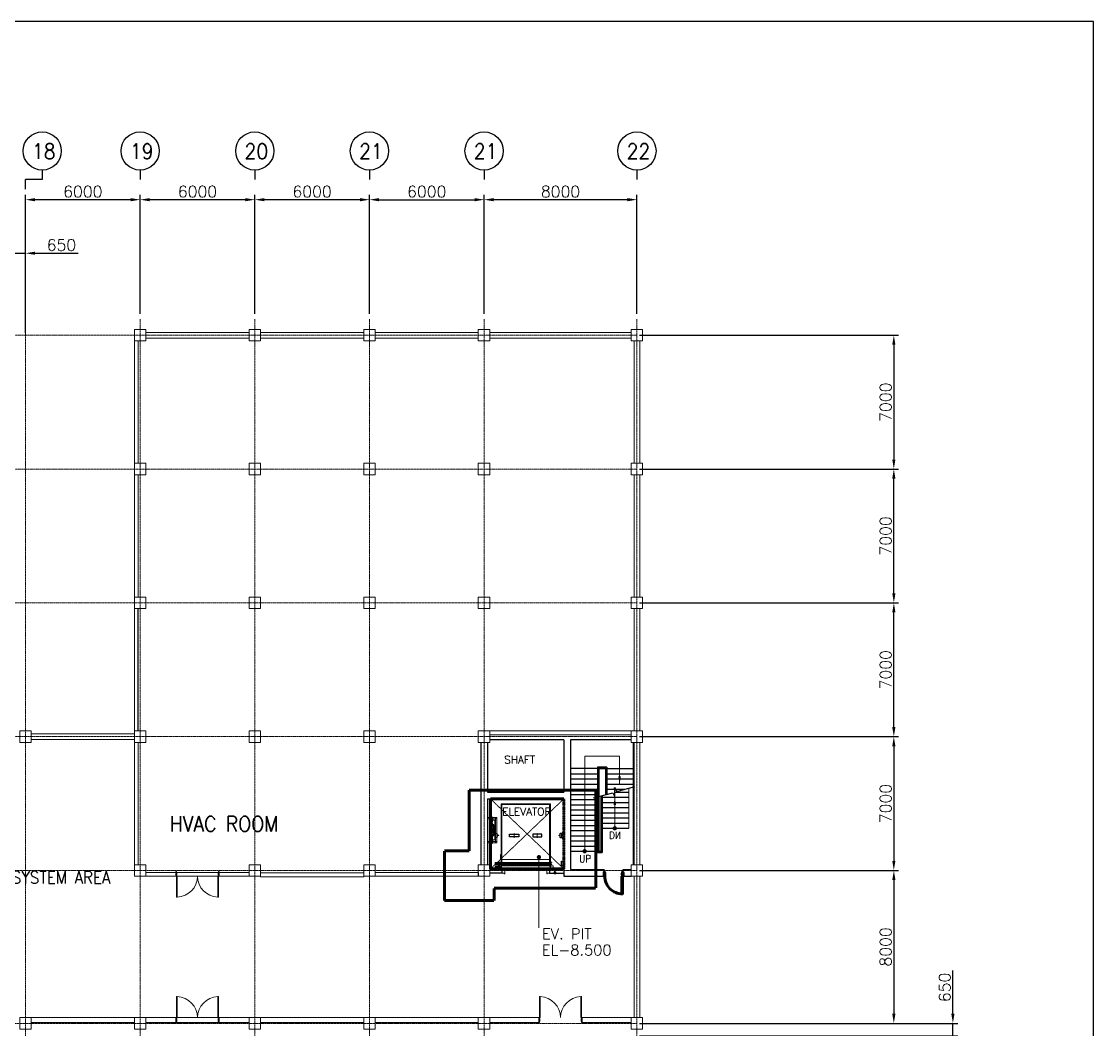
# Model space of a CAD drawing. Extents: x -59767 to 1106559, y -1290 to 1129522.
# Drawn here: x 662476 to 718585, y 72322 to 125065 of the extents above; entities that cross this region are included whole.
import ezdxf
from ezdxf.enums import TextEntityAlignment as Align

# ---------------------------------------------------------------- set-up
doc = ezdxf.new("R2010")
doc.units = 0
for name, pattern in [('CENTER', [2, 1.25, -0.25, 0.25, -0.25]), ('HID', [3, 2, -1]), ('HIDDEN', [0.375, 0.25, -0.125]), ('PHANTOM', [2.5, 1.25, -0.25, 0.25, -0.25, 0.25, -0.25])]:
    doc.linetypes.add(name, pattern=pattern)
doc.layers.get('0').update_dxf_attribs({"linetype": 'CONTINUOUS', "lineweight": 9})
doc.layers.get('Defpoints').update_dxf_attribs({"linetype": 'CONTINUOUS', "lineweight": 9})
for name, color, linetype in [('1', 2, 'CONTINUOUS'), ('15', 1, 'CONTINUOUS'), ('7', 7, 'CONTINUOUS'), ('DIM', 7, 'CONTINUOUS'), ('Y', 2, 'CONTINUOUS')]:
    doc.layers.add(name, color=color, linetype=linetype)
for name, color, linetype, lineweight in [('CENTER', 1, 'CENTER', 9), ('COLUMN', 2, 'CONTINUOUS', 9), ('HIDDEN', 251, 'HIDDEN', 5), ('TEXT', 3, 'CONTINUOUS', 9), ('WALL', 7, 'CONTINUOUS', 9), ('WALL_200', 3, 'CONTINUOUS', 9), ('WALL_300', 7, 'CONTINUOUS', 9), ('중간선', 5, 'CONTINUOUS', 9), ('중심선', 1, 'CENTER', 9), ('치수선', 6, 'CONTINUOUS', 9)]:
    doc.layers.add(name, color=color, linetype=linetype, lineweight=lineweight)
doc.styles.add('ROMANS', font='romans.shx', dxfattribs={"bigfont": 'whgtxt.shx'})
doc.styles.get("Standard").update_dxf_attribs({"font": 'romans.shx', "bigfont": 'whtgtxt.shx'})
doc.dimstyles.new('ISO-25', dxfattribs={"dimscale": 200, "dimtxt": 3, "dimasz": 2.5, "dimexe": 1.25, "dimexo": 0.625, "dimtad": 1, "dimdec": 0, "dimdsep": 46, "dimtxsty": 'Standard', "dimcen": 2.5, "dimadec": 0, "dimazin": 0, "dimtp": 0.1, "dimtm": 0.1, "dimtfac": 0.6, "dimtdec": 0, "dimtmove": 0, "dimatfit": 3, "dimfxl": 1, "dimtvp": 1, "dimtolj": 1, "dimarcsym": 0})

# ---------------------------------------------------------------- blocks, each defined once
blk = doc.blocks.new('*D546')
at = {"layer": 'Defpoints', "color": 0}
for p in [(694689, 94647), (708133, 94647), (694689, 87647)]:
    blk.add_point(p, dxfattribs=at)
at = {"layer": '치수선', "color": 0, "lineweight": -2}
for p, q in [((694814, 94647), (708383, 94647)), ((708133, 88147), (708133, 94147)), ((694814, 87647), (708383, 87647))]:
    blk.add_line(p, q, dxfattribs=at)
at = {"layer": '치수선', "color": 0}
for points in [[(708216, 94147), (708050, 94147), (708133, 94647)], [(708050, 88147), (708216, 88147), (708133, 87647)]]:
    blk.add_solid(points, dxfattribs=at)
at = {"layer": '치수선', "color": 0, "insert": (707708, 91147), "char_height": 600, "attachment_point": 5, "rotation": 90}
blk.add_mtext('\\A1;7000', dxfattribs=at)
blk = doc.blocks.new('*D547')
at = {"layer": 'Defpoints', "color": 0}
for p in [(694689, 108647), (694689, 101647), (708133, 101647)]:
    blk.add_point(p, dxfattribs=at)
at = {"layer": '치수선', "color": 0, "lineweight": -2}
for p, q in [((694814, 108647), (708383, 108647)), ((708133, 108147), (708133, 102147)), ((694814, 101647), (708383, 101647))]:
    blk.add_line(p, q, dxfattribs=at)
at = {"layer": '치수선', "color": 0}
for points in [[(708216, 108147), (708049, 108147), (708133, 108647)], [(708049, 102147), (708216, 102147), (708133, 101647)]]:
    blk.add_solid(points, dxfattribs=at)
at = {"layer": '치수선', "color": 0, "insert": (707708, 105147), "char_height": 600, "attachment_point": 5, "rotation": 90}
blk.add_mtext('\\A1;7000', dxfattribs=at)
blk = doc.blocks.new('*D549')
at = {"layer": 'Defpoints', "color": 0}
for p in [(694689, 80647), (694689, 72647), (708133, 72647)]:
    blk.add_point(p, dxfattribs=at)
at = {"layer": '치수선', "color": 0, "lineweight": -2}
for p, q in [((694814, 80647), (708383, 80647)), ((708133, 80147), (708133, 73147)), ((694814, 72647), (708383, 72647))]:
    blk.add_line(p, q, dxfattribs=at)
at = {"layer": '치수선', "color": 0}
for points in [[(708216, 80147), (708050, 80147), (708133, 80647)], [(708050, 73147), (708216, 73147), (708133, 72647)]]:
    blk.add_solid(points, dxfattribs=at)
at = {"layer": '치수선', "color": 0, "insert": (707708, 76647), "char_height": 600, "attachment_point": 5, "rotation": 90}
blk.add_mtext('\\A1;8000', dxfattribs=at)
blk = doc.blocks.new('*D550')
at = {"layer": 'Defpoints', "color": 0}
for p in [(694689, 87647), (694689, 80647), (708133, 80647)]:
    blk.add_point(p, dxfattribs=at)
at = {"layer": '치수선', "color": 0, "lineweight": -2}
for p, q in [((694814, 87647), (708383, 87647)), ((708133, 87147), (708133, 81147)), ((694814, 80647), (708383, 80647))]:
    blk.add_line(p, q, dxfattribs=at)
at = {"layer": '치수선', "color": 0}
for points in [[(708216, 87147), (708050, 87147), (708133, 87647)], [(708050, 81147), (708216, 81147), (708133, 80647)]]:
    blk.add_solid(points, dxfattribs=at)
at = {"layer": '치수선', "color": 0, "insert": (707708, 84147), "char_height": 600, "attachment_point": 5, "rotation": 90}
blk.add_mtext('\\A1;7000', dxfattribs=at)
blk = doc.blocks.new('*D551')
at = {"layer": 'Defpoints', "color": 0}
for p in [(694689, 101647), (708133, 101647), (694689, 94647)]:
    blk.add_point(p, dxfattribs=at)
at = {"layer": '치수선', "color": 0, "lineweight": -2}
for p, q in [((694814, 101647), (708383, 101647)), ((708133, 95147), (708133, 101147)), ((694814, 94647), (708383, 94647))]:
    blk.add_line(p, q, dxfattribs=at)
at = {"layer": '치수선', "color": 0}
for points in [[(708216, 101147), (708050, 101147), (708133, 101647)], [(708050, 95147), (708216, 95147), (708133, 94647)]]:
    blk.add_solid(points, dxfattribs=at)
at = {"layer": '치수선', "color": 0, "insert": (707708, 98147), "char_height": 600, "attachment_point": 5, "rotation": 90}
blk.add_mtext('\\A1;7000', dxfattribs=at)
blk = doc.blocks.new('*D552')
at = {"layer": 'Defpoints', "color": 0}
for p in [(694689, 72647), (711224, 72647), (694689, 71997)]:
    blk.add_point(p, dxfattribs=at)
at = {"layer": '치수선', "color": 0, "lineweight": -2}
for p, q in [((711224, 73147), (711224, 75409)), ((694814, 72647), (711474, 72647)), ((711224, 71997), (711224, 72647)), ((694814, 71997), (711474, 71997)), ((711224, 71497), (711224, 70997))]:
    blk.add_line(p, q, dxfattribs=at)
at = {"layer": '치수선', "color": 0}
for points in [[(711140, 73147), (711307, 73147), (711224, 72647)], [(711307, 71497), (711140, 71497), (711224, 71997)]]:
    blk.add_solid(points, dxfattribs=at)
at = {"layer": '치수선', "color": 0, "insert": (710799, 74528), "char_height": 600, "attachment_point": 5, "rotation": 90}
blk.add_mtext('\\A1;650', dxfattribs=at)
blk = doc.blocks.new('*D554')
at = {"layer": 'Defpoints', "color": 0}
for p in [(686689, 115740), (686689, 109647), (694689, 109647)]:
    blk.add_point(p, dxfattribs=at)
at = {"layer": '치수선', "color": 0, "lineweight": -2}
for p, q in [((686689, 109772), (686689, 115990)), ((694189, 115740), (687189, 115740)), ((694689, 109772), (694689, 115990))]:
    blk.add_line(p, q, dxfattribs=at)
at = {"layer": '치수선', "color": 0}
for points in [[(687189, 115824), (687189, 115657), (686689, 115740)], [(694189, 115657), (694189, 115824), (694689, 115740)]]:
    blk.add_solid(points, dxfattribs=at)
at = {"layer": '치수선', "color": 0, "insert": (690689, 116165), "char_height": 600, "attachment_point": 5}
blk.add_mtext('\\A1;8000', dxfattribs=at)
blk = doc.blocks.new('*D555')
at = {"layer": 'Defpoints', "color": 0}
for p in [(686689, 115740), (680689, 109647), (686689, 109647)]:
    blk.add_point(p, dxfattribs=at)
at = {"layer": '치수선', "color": 0, "lineweight": -2}
for p, q in [((680689, 109772), (680689, 115990)), ((681189, 115740), (686189, 115740)), ((686689, 109772), (686689, 115990))]:
    blk.add_line(p, q, dxfattribs=at)
at = {"layer": '치수선', "color": 0}
for points in [[(681189, 115824), (681189, 115657), (680689, 115740)], [(686189, 115657), (686189, 115824), (686689, 115740)]]:
    blk.add_solid(points, dxfattribs=at)
at = {"layer": '치수선', "color": 0, "insert": (683689, 116165), "char_height": 600, "attachment_point": 5}
blk.add_mtext('\\A1;6000', dxfattribs=at)
blk = doc.blocks.new('*D556')
at = {"layer": 'Defpoints', "color": 0}
for p in [(674689, 115740), (674689, 109647), (680689, 109647)]:
    blk.add_point(p, dxfattribs=at)
at = {"layer": '치수선', "color": 0, "lineweight": -2}
for p, q in [((674689, 109772), (674689, 115990)), ((680189, 115740), (675189, 115740)), ((680689, 109772), (680689, 115990))]:
    blk.add_line(p, q, dxfattribs=at)
at = {"layer": '치수선', "color": 0}
for points in [[(675189, 115824), (675189, 115657), (674689, 115740)], [(680189, 115657), (680189, 115824), (680689, 115740)]]:
    blk.add_solid(points, dxfattribs=at)
at = {"layer": '치수선', "color": 0, "insert": (677689, 116165), "char_height": 600, "attachment_point": 5}
blk.add_mtext('\\A1;6000', dxfattribs=at)
blk = doc.blocks.new('*D557')
at = {"layer": 'Defpoints', "color": 0}
for p in [(668689, 115740), (668689, 109647), (674689, 109647)]:
    blk.add_point(p, dxfattribs=at)
at = {"layer": '치수선', "color": 0, "lineweight": -2}
for p, q in [((668689, 109772), (668689, 115990)), ((674189, 115740), (669189, 115740)), ((674689, 109772), (674689, 115990))]:
    blk.add_line(p, q, dxfattribs=at)
at = {"layer": '치수선', "color": 0}
for points in [[(669189, 115824), (669189, 115657), (668689, 115740)], [(674189, 115657), (674189, 115824), (674689, 115740)]]:
    blk.add_solid(points, dxfattribs=at)
at = {"layer": '치수선', "color": 0, "insert": (671689, 116165), "char_height": 600, "attachment_point": 5}
blk.add_mtext('\\A1;6000', dxfattribs=at)
blk = doc.blocks.new('*D558')
at = {"layer": 'Defpoints', "color": 0}
for p in [(662689, 115740), (662689, 109647), (668689, 109647)]:
    blk.add_point(p, dxfattribs=at)
at = {"layer": '치수선', "color": 0, "lineweight": -2}
for p, q in [((662689, 109772), (662689, 115990)), ((668189, 115740), (663189, 115740)), ((668689, 109772), (668689, 115990))]:
    blk.add_line(p, q, dxfattribs=at)
at = {"layer": '치수선', "color": 0}
for points in [[(663189, 115824), (663189, 115657), (662689, 115740)], [(668189, 115657), (668189, 115824), (668689, 115740)]]:
    blk.add_solid(points, dxfattribs=at)
at = {"layer": '치수선', "color": 0, "insert": (665689, 116165), "char_height": 600, "attachment_point": 5}
blk.add_mtext('\\A1;6000', dxfattribs=at)
blk = doc.blocks.new('column600')
at = {"layer": 'COLUMN', "linetype": 'Continuous'}
blk.add_lwpolyline([(-300, -300), (300, -300), (300, 300), (-300, 300)], close=True, dxfattribs=at)
blk = doc.blocks.new('BUBBLE')
blk.add_line((0, -600), (0, -900))
blk.add_circle((0, 0), 600)
blk = doc.blocks.new('ARR')
blk.add_solid([(3, -0.5), (3, 0.5), (0, 0)])
blk = doc.blocks.new('D.Door')
at = {"layer": 'WALL', "color": 0}
for p, q in [((229986, 49332), (228886, 49332)), ((228886, 49332), (228886, 49292)), ((229986, 49292), (228886, 49292)), ((229986, 49292), (229986, 49332)), ((230011, 49367), (230211, 49367)), ((229986, 47172), (228886, 47172)), ((228886, 47132), (228886, 47172)), ((229986, 47132), (228886, 47132)), ((229986, 47132), (229986, 47172)), ((230011, 47097), (230211, 47097))]:
    blk.add_line(p, q, dxfattribs=at)
for points in [[(229986, 49367), (230236, 49367), (230236, 49332), (230186, 49332), (230186, 49317), (230036, 49317), (230036, 49332), (229986, 49332)], [(229986, 47097), (230236, 47097), (230236, 47132), (230186, 47132), (230186, 47147), (230036, 47147), (230036, 47132), (229986, 47132)]]:
    blk.add_lwpolyline(points, close=True, dxfattribs=at)
for centre, start, end in [((229986, 49332), 182.0839, 270), ((229986, 47132), 90, 177.9161)]:
    blk.add_arc(centre, 1100, start, end, dxfattribs=at)
blk = doc.blocks.new('*D569')
at = {"layer": 'Defpoints', "color": 0}
for p in [(662689, 112939), (662039, 108647), (662689, 108647)]:
    blk.add_point(p, dxfattribs=at)
at = {"layer": '치수선', "color": 0, "lineweight": -2}
for p, q in [((661539, 112939), (661039, 112939)), ((662039, 108772), (662039, 113189)), ((662039, 112939), (662689, 112939)), ((662689, 108772), (662689, 113189)), ((663189, 112939), (665451, 112939))]:
    blk.add_line(p, q, dxfattribs=at)
at = {"layer": '치수선', "color": 0}
for points in [[(661539, 112856), (661539, 113022), (662039, 112939)], [(663189, 113022), (663189, 112856), (662689, 112939)]]:
    blk.add_solid(points, dxfattribs=at)
at = {"layer": '치수선', "color": 0, "insert": (664570, 113364), "char_height": 600, "attachment_point": 5}
blk.add_mtext('\\A1;650', dxfattribs=at)

msp = doc.modelspace()

# ---------------------------------------------------------------- linework, layer by layer
at = {"color": 0, "lineweight": 60}
for p, q in [((687016.3, 84397.5), (687016.3, 80722.5)), ((687016.3, 84397.5), (690866.3, 84397.5)), ((690866.3, 80722.5), (687016.3, 80722.5))]:
    msp.add_line(p, q, dxfattribs=at)
at = {"color": 0, "linetype": 'HID', "lineweight": 60}
msp.add_line((690866.3, 84397.5), (690866.3, 80722.5), dxfattribs=at)
at = {"color": 6}
for p, q in [((690156.3, 84132.5), (687576.3, 84132.5)), ((687576.3, 80922.5), (687576.3, 84132.5)), ((690156.3, 84092.5), (687576.3, 84092.5)), ((687616.3, 81097.5), (687616.3, 84092.5)), ((690116.3, 81097.5), (690116.3, 84092.5)), ((690156.3, 80922.5), (690156.3, 84132.5)), ((687299.3, 82587.5), (687374.3, 82587.5)), ((687377.3, 82534.5), (687377.3, 82420.5)), ((687377.3, 82534.5), (687380.6, 82534.5)), ((687388.1, 82487), (687385.6, 82529.8)), ((687425.8, 82482.2), (687393.1, 82482.2)), ((687465.3, 82485.5), (687428.3, 82485.5)), ((687428.3, 82485.5), (687428.3, 82484.7)), ((687466.3, 82484.5), (687465.3, 82485.5)), ((687466.3, 82484.5), (687466.3, 82470.5)), ((690604.3, 82485.5), (690604.3, 82484.7)), ((690606.8, 82482.2), (690639.6, 82482.2)), ((690616.3, 82484.5), (690617.3, 82485.5)), ((690616.3, 82484.5), (690616.3, 82470.5)), ((690617.3, 82485.5), (690654.3, 82485.5)), ((690644.6, 82487), (690647.1, 82529.8)), ((690655.3, 82534.5), (690652.1, 82534.5)), ((690655.3, 82534.5), (690655.3, 82420.5)), ((690658.3, 82577.5), (690658.3, 82377.5)), ((690658.3, 82577.5), (690733.3, 82577.5)), ((690664.3, 82577.5), (690664.3, 82377.5)), ((690668.3, 82577.5), (690668.3, 82597.5)), ((690668.3, 82597.5), (690848.9, 82597.5)), ((690668.3, 82591.5), (690848.9, 82591.5)), ((690733.3, 82577.5), (690733.3, 82377.5)), ((690733.3, 82522.5), (690848.9, 82522.5)), ((690791.3, 82647.5), (690866.3, 82647.5)), ((690791.3, 82647.5), (690791.3, 82597.5)), ((690791.3, 82522.5), (690791.3, 82432.5)), ((690840.6, 82619.7), (690889.5, 82619.7)), ((690848.9, 82597.5), (690848.9, 82522.5)), ((687299.3, 82367.5), (687374.3, 82367.5)), ((687377.3, 82420.5), (687380.6, 82420.5)), ((687388.1, 82468), (687385.6, 82425.2)), ((687425.8, 82472.7), (687393.1, 82472.7)), ((687428.3, 82470.2), (687428.3, 82469.5)), ((687465.3, 82469.5), (687428.3, 82469.5)), ((687466.3, 82470.5), (687465.3, 82469.5)), ((690604.3, 82470.2), (690604.3, 82469.5)), ((690606.8, 82472.7), (690639.6, 82472.7)), ((690616.3, 82470.5), (690617.3, 82469.5)), ((690617.3, 82469.5), (690654.3, 82469.5)), ((690644.6, 82468), (690647.1, 82425.2)), ((690655.3, 82420.5), (690652.1, 82420.5)), ((690658.3, 82377.5), (690733.3, 82377.5)), ((690668.3, 82357.5), (690668.3, 82377.5)), ((690668.3, 82363.5), (690848.9, 82363.5)), ((690668.3, 82357.5), (690848.9, 82357.5)), ((690733.3, 82432.5), (690848.9, 82432.5)), ((690791.3, 82357.5), (690791.3, 82307.5)), ((690791.3, 82307.5), (690866.3, 82307.5)), ((690840.6, 82335.3), (690889.5, 82335.3)), ((690848.9, 82432.5), (690848.9, 82357.5)), ((687551.8, 81241.7), (687551.8, 81476.3)), ((687616.3, 81476.3), (687551.8, 81241.7)), ((687616.3, 81241.7), (687551.8, 81476.3)), ((687616.3, 81476.3), (687551.8, 81476.3)), ((687622.3, 81488.3), (687616.3, 81488.3)), ((687616.3, 81229.7), (687616.3, 81488.3)), ((687622.3, 81229.7), (687622.3, 81488.3)), ((687270.2, 81055.4), (687270.2, 80925.4)), ((687270.2, 81055.4), (687490.2, 80925.4)), ((687490.2, 81055.4), (687270.2, 80925.4)), ((687490.2, 81055.4), (687270.2, 81055.4)), ((687490.2, 80925.4), (687270.2, 80925.4)), ((687490.2, 80854.4), (687270.2, 80854.4)), ((687270.2, 80854.4), (687490.2, 80724.4)), ((687490.2, 80854.4), (687270.2, 80724.4)), ((687270.2, 80854.4), (687270.2, 80724.4)), ((687436, 80892.5), (690296.6, 80892.5)), ((687436, 80892.5), (687436, 80697.5)), ((687542.8, 81016.4), (687447.6, 81016.4)), ((687542.8, 80815.4), (687447.6, 80815.4)), ((687466.3, 81071.9), (687493.3, 81071.9)), ((687466.3, 81071.9), (687466.3, 80960.9)), ((687466.3, 80960.9), (687493.3, 80960.9)), ((687466.3, 80870.9), (687466.3, 80759.9)), ((687466.3, 80870.9), (687493.3, 80870.9)), ((687490.2, 81055.4), (687490.2, 80952.4)), ((687490.2, 80925.4), (687490.2, 80952.4)), ((687490.2, 80854.4), (687490.2, 80751.4)), ((687493.3, 81071.9), (687493.3, 81053.9)), ((687500.3, 81053.9), (687493.3, 81053.9)), ((687493.3, 80960.9), (687493.3, 80978.9)), ((687500.3, 80978.9), (687493.3, 80978.9)), ((687493.3, 80870.9), (687493.3, 80852.9)), ((687500.3, 80852.9), (687493.3, 80852.9)), ((687495.2, 81072.7), (687495.2, 81058.9)), ((687498.4, 81058.9), (687495.2, 81058.9)), ((687498.4, 80973.9), (687495.2, 80973.9)), ((687495.2, 80960.1), (687495.2, 80973.9)), ((687495.2, 80871.7), (687495.2, 80857.9)), ((687498.4, 80857.9), (687495.2, 80857.9)), ((687496.8, 81067.9), (687496.8, 80966.3)), ((687496.8, 80866.9), (687496.8, 80765.3)), ((687498.4, 81072.7), (687498.4, 81058.9)), ((687498.4, 80960.1), (687498.4, 80973.9)), ((687498.4, 80871.7), (687498.4, 80857.9)), ((687500.3, 81071.9), (687520.3, 81071.9)), ((687500.3, 81071.9), (687500.3, 81053.9)), ((687500.3, 80960.9), (687500.3, 80978.9)), ((687500.3, 80960.9), (687520.3, 80960.9)), ((687500.3, 80870.9), (687500.3, 80852.9)), ((687500.3, 80870.9), (687520.3, 80870.9)), ((687501.4, 81078.9), (687539, 81078.9)), ((687539, 81075.7), (687501.4, 81075.7)), ((687539, 80957.1), (687501.4, 80957.1)), ((687539, 80953.9), (687501.4, 80953.9)), ((687501.4, 80877.9), (687539, 80877.9)), ((687539, 80874.7), (687501.4, 80874.7)), ((687520.3, 81071.9), (687520.3, 80960.9)), ((687520.3, 80870.9), (687520.3, 80759.9)), ((687542, 81070.4), (687537, 81075.4)), ((687537, 80957.4), (687542, 80962.4)), ((687542, 80869.4), (687537, 80874.4)), ((687583.6, 81041.4), (687538.2, 81041.4)), ((687583.6, 80991.4), (687538.2, 80991.4)), ((687583.6, 80840.4), (687538.2, 80840.4)), ((687542, 80960.1), (687542, 81072.7)), ((687542, 80759.1), (687542, 80871.7)), ((687545.2, 80960.1), (687545.2, 81072.7)), ((687545.2, 81069.9), (687545.2, 81039.9)), ((687545.2, 81069.9), (687546.2, 81069.9)), ((687545.2, 81039.9), (687575.2, 81039.9)), ((687545.2, 80992.9), (687575.2, 80992.9)), ((687545.2, 80962.9), (687545.2, 80992.9)), ((687545.2, 80962.9), (687546.2, 80962.9)), ((687545.2, 80759.1), (687545.2, 80871.7)), ((687545.2, 80868.9), (687546.2, 80868.9)), ((687545.2, 80868.9), (687545.2, 80838.9)), ((687545.2, 80838.9), (687575.2, 80838.9)), ((687548.2, 81067.9), (687548.2, 81046.9)), ((687548.2, 80964.9), (687548.2, 80985.9)), ((687548.2, 80866.9), (687548.2, 80845.9)), ((687552.2, 81042.9), (687573.2, 81042.9)), ((687552.2, 80989.9), (687573.2, 80989.9)), ((687552.2, 80841.9), (687573.2, 80841.9)), ((687593, 81051.4), (687559.2, 81051.4)), ((687559.2, 81051.4), (687559.2, 81048.2)), ((687593, 81048.2), (687559.2, 81048.2)), ((687593, 81034.6), (687559.2, 81034.6)), ((687559.2, 81031.4), (687559.2, 81034.6)), ((687593, 81031.4), (687559.2, 81031.4)), ((687593, 81001.4), (687559.2, 81001.4)), ((687559.2, 81001.4), (687559.2, 80998.2)), ((687593, 80998.2), (687559.2, 80998.2)), ((687593, 80984.6), (687559.2, 80984.6)), ((687559.2, 80981.4), (687559.2, 80984.6)), ((687593, 80981.4), (687559.2, 80981.4)), ((687593, 80850.4), (687559.2, 80850.4)), ((687559.2, 80850.4), (687559.2, 80847.2)), ((687593, 80847.2), (687559.2, 80847.2)), ((687593, 80833.6), (687559.2, 80833.6)), ((687559.2, 80830.4), (687559.2, 80833.6)), ((687593, 80830.4), (687559.2, 80830.4)), ((687593, 80800.4), (687559.2, 80800.4)), ((687559.2, 80800.4), (687559.2, 80797.2)), ((687593, 80797.2), (687559.2, 80797.2)), ((687561.2, 81048.2), (687561.2, 81043.1)), ((687577.2, 81043.1), (687561.2, 81043.1)), ((687577.2, 81039.6), (687561.2, 81039.6)), ((687561.2, 81034.6), (687561.2, 81039.6)), ((687561.2, 80998.2), (687561.2, 80993.1)), ((687577.2, 80993.1), (687561.2, 80993.1)), ((687577.2, 80989.6), (687561.2, 80989.6)), ((687561.2, 80984.6), (687561.2, 80989.6)), ((687561.2, 80847.2), (687561.2, 80842.1)), ((687577.2, 80842.1), (687561.2, 80842.1)), ((687577.2, 80838.6), (687561.2, 80838.6)), ((687561.2, 80833.6), (687561.2, 80838.6)), ((687561.2, 80797.2), (687561.2, 80792.1)), ((687575.2, 81040.9), (687575.2, 81039.9)), ((687575.2, 80991.9), (687575.2, 80992.9)), ((687575.2, 80839.9), (687575.2, 80838.9)), ((687576.3, 81009.2), (687576.3, 81349.2)), ((687616.3, 81097.5), (687576.3, 81097.5)), ((687576.3, 80922.5), (690156.3, 80922.5)), ((687577.2, 81043.1), (687577.2, 81039.6)), ((687577.2, 80993.1), (687577.2, 80989.6)), ((687577.2, 80842.1), (687577.2, 80838.6)), ((687593, 81027.4), (687593, 81055.4)), ((687593, 81055.4), (687596.2, 81055.4)), ((687596.2, 81027.4), (687593, 81027.4)), ((687593, 80977.4), (687593, 81005.4)), ((687593, 81005.4), (687596.2, 81005.4)), ((687596.2, 80977.4), (687593, 80977.4)), ((687593, 80854.4), (687596.2, 80854.4)), ((687593, 80826.4), (687593, 80854.4)), ((687596.2, 80826.4), (687593, 80826.4)), ((687593, 80804.4), (687596.2, 80804.4)), ((687593, 80776.4), (687593, 80804.4)), ((687596.2, 81062.4), (690136.5, 81062.4)), ((687596.2, 81055.4), (687596.2, 81027.4)), ((687596.2, 81020.4), (690136.5, 81020.4)), ((687596.2, 81012.4), (690136.5, 81012.4)), ((687596.2, 81005.4), (687596.2, 80977.4)), ((687596.2, 80970.4), (690136.5, 80970.4)), ((687596.2, 80854.4), (687596.2, 80826.4)), ((687596.2, 80804.4), (687596.2, 80776.4)), ((687596.5, 81020.4), (687596.5, 81062.4)), ((687596.5, 80970.4), (687596.5, 81012.4)), ((687596.5, 80819.4), (687596.5, 80861.4)), ((687596.5, 80769.4), (687596.5, 80811.4)), ((687616.3, 81213.3), (690116.3, 81213.3)), ((690156.3, 81097.5), (690116.3, 81097.5)), ((690124.6, 81041.4), (690176.5, 81041.4)), ((690124.6, 80991.4), (690176.5, 80991.4)), ((690124.6, 80840.4), (690176.5, 80840.4)), ((690136.5, 81020.4), (690136.5, 81062.4)), ((690139.7, 81055.4), (690136.5, 81055.4)), ((690136.5, 81055.4), (690136.5, 81027.4)), ((690136.5, 81027.4), (690139.7, 81027.4)), ((690136.5, 80970.4), (690136.5, 81012.4)), ((690139.7, 81005.4), (690136.5, 81005.4)), ((690136.5, 81005.4), (690136.5, 80977.4)), ((690136.5, 80977.4), (690139.7, 80977.4)), ((690136.5, 80854.4), (690136.5, 80826.4)), ((690139.7, 80854.4), (690136.5, 80854.4)), ((690136.5, 80826.4), (690139.7, 80826.4)), ((690136.5, 80769.4), (690136.5, 80811.4)), ((690136.5, 80804.4), (690136.5, 80776.4)), ((690139.7, 80804.4), (690136.5, 80804.4)), ((690139.7, 81027.4), (690139.7, 81055.4)), ((690139.7, 81051.4), (690173.5, 81051.4)), ((690139.7, 81048.2), (690173.5, 81048.2)), ((690139.7, 81034.6), (690173.5, 81034.6)), ((690139.7, 81031.4), (690173.5, 81031.4)), ((690139.7, 80977.4), (690139.7, 81005.4)), ((690139.7, 81001.4), (690173.5, 81001.4)), ((690139.7, 80998.2), (690173.5, 80998.2)), ((690139.7, 80984.6), (690173.5, 80984.6)), ((690139.7, 80981.4), (690173.5, 80981.4)), ((690139.7, 80826.4), (690139.7, 80854.4)), ((690139.7, 80850.4), (690173.5, 80850.4)), ((690139.7, 80847.2), (690173.5, 80847.2)), ((690139.7, 80833.6), (690173.5, 80833.6)), ((690139.7, 80830.4), (690173.5, 80830.4)), ((690139.7, 80776.4), (690139.7, 80804.4)), ((690139.7, 80800.4), (690173.5, 80800.4)), ((690139.7, 80797.2), (690173.5, 80797.2)), ((690155.5, 81043.1), (690171.5, 81043.1)), ((690155.5, 81043.1), (690155.5, 81039.6)), ((690155.5, 81039.6), (690171.5, 81039.6)), ((690155.5, 80993.1), (690171.5, 80993.1)), ((690155.5, 80993.1), (690155.5, 80989.6)), ((690155.5, 80989.6), (690171.5, 80989.6)), ((690155.5, 80842.1), (690155.5, 80838.6)), ((690155.5, 80842.1), (690171.5, 80842.1)), ((690155.5, 80838.6), (690171.5, 80838.6)), ((690159.5, 81040.9), (690159.5, 81039.9)), ((690189.5, 81039.9), (690159.5, 81039.9)), ((690189.5, 80992.9), (690159.5, 80992.9)), ((690159.5, 80991.9), (690159.5, 80992.9)), ((690159.5, 80839.9), (690159.5, 80838.9)), ((690189.5, 80838.9), (690159.5, 80838.9)), ((690182.5, 81042.9), (690161.5, 81042.9)), ((690182.5, 80989.9), (690161.5, 80989.9)), ((690182.5, 80841.9), (690161.5, 80841.9)), ((690171.5, 81048.2), (690171.5, 81043.1)), ((690171.5, 81034.6), (690171.5, 81039.6)), ((690171.5, 80998.2), (690171.5, 80993.1)), ((690171.5, 80984.6), (690171.5, 80989.6)), ((690171.5, 80847.2), (690171.5, 80842.1)), ((690171.5, 80833.6), (690171.5, 80838.6)), ((690171.5, 80797.2), (690171.5, 80792.1)), ((690173.5, 81051.4), (690173.5, 81048.2)), ((690173.5, 81031.4), (690173.5, 81034.6)), ((690173.5, 81001.4), (690173.5, 80998.2)), ((690173.5, 80981.4), (690173.5, 80984.6)), ((690173.5, 80850.4), (690173.5, 80847.2)), ((690173.5, 80830.4), (690173.5, 80833.6)), ((690173.5, 80800.4), (690173.5, 80797.2)), ((690186.5, 81067.9), (690186.5, 81046.9)), ((690186.5, 80964.9), (690186.5, 80985.9)), ((690189.5, 81069.9), (690188.5, 81069.9)), ((690189.5, 80962.9), (690188.5, 80962.9)), ((690189.5, 80960.1), (690189.5, 81072.7)), ((690189.5, 81069.9), (690189.5, 81039.9)), ((690189.5, 80962.9), (690189.5, 80992.9)), ((690192.7, 80960.1), (690192.7, 81072.7)), ((690233.3, 81078.9), (690195.7, 81078.9)), ((690195.7, 81075.7), (690233.3, 81075.7)), ((690195.7, 80957.1), (690233.3, 80957.1)), ((690195.7, 80953.9), (690233.3, 80953.9)), ((690236.3, 81072.7), (690236.3, 81058.9)), ((690236.3, 81058.9), (690239.5, 81058.9)), ((690236.3, 80973.9), (690236.3, 80960.1)), ((690236.3, 80973.9), (690239.5, 80973.9)), ((690239.5, 81072.7), (690239.5, 81058.9)), ((690239.5, 80960.1), (690239.5, 80973.9)), ((690296.6, 80892.5), (690296.6, 80697.5)), ((687490.2, 80724.4), (687270.2, 80724.4)), ((687466.3, 80759.9), (687493.3, 80759.9)), ((687490.2, 80724.4), (687490.2, 80751.4)), ((687493.3, 80759.9), (687493.3, 80777.9)), ((687500.3, 80777.9), (687493.3, 80777.9)), ((687495.2, 80759.1), (687495.2, 80772.9)), ((687498.4, 80772.9), (687495.2, 80772.9)), ((687498.4, 80759.1), (687498.4, 80772.9)), ((687500.3, 80759.9), (687500.3, 80777.9)), ((687500.3, 80759.9), (687520.3, 80759.9)), ((687539, 80756.1), (687501.4, 80756.1)), ((687539, 80752.9), (687501.4, 80752.9)), ((687537, 80756.4), (687542, 80761.4)), ((687583.6, 80790.4), (687538.2, 80790.4)), ((687545.2, 80791.9), (687575.2, 80791.9)), ((687545.2, 80761.9), (687545.2, 80791.9)), ((687545.2, 80761.9), (687546.2, 80761.9)), ((687548.2, 80763.9), (687548.2, 80784.9)), ((687552.2, 80788.9), (687573.2, 80788.9)), ((687593, 80783.6), (687559.2, 80783.6)), ((687559.2, 80780.4), (687559.2, 80783.6)), ((687593, 80780.4), (687559.2, 80780.4)), ((687577.2, 80792.1), (687561.2, 80792.1)), ((687577.2, 80788.6), (687561.2, 80788.6)), ((687561.2, 80783.6), (687561.2, 80788.6)), ((687575.2, 80790.9), (687575.2, 80791.9)), ((687577.2, 80792.1), (687577.2, 80788.6)), ((687596.2, 80776.4), (687593, 80776.4)), ((687616.3, 80697.5), (687736.3, 80697.5)), ((687616.3, 80497.5), (687736.3, 80497.5)), ((687736.3, 80716.5), (687766.3, 80716.5)), ((687736.3, 80716.5), (687736.3, 80697.5)), ((687736.3, 80469.1), (687736.3, 80497.5)), ((687736.3, 80469.1), (687766.3, 80469.1)), ((687766.3, 80716.5), (687766.3, 80469.1)), ((689966.3, 80716.5), (689966.3, 80469.1)), ((689996.3, 80716.5), (689966.3, 80716.5)), ((689996.3, 80469.1), (689966.3, 80469.1)), ((689996.3, 80716.5), (689996.3, 80697.5)), ((690116.3, 80697.5), (689996.3, 80697.5)), ((689996.3, 80469.1), (689996.3, 80497.5)), ((690116.3, 80497.5), (689996.3, 80497.5)), ((690124.6, 80790.4), (690176.5, 80790.4)), ((690136.5, 80776.4), (690139.7, 80776.4)), ((690139.7, 80783.6), (690173.5, 80783.6)), ((690139.7, 80780.4), (690173.5, 80780.4)), ((690155.5, 80792.1), (690155.5, 80788.6)), ((690155.5, 80792.1), (690171.5, 80792.1)), ((690155.5, 80788.6), (690171.5, 80788.6)), ((690189.5, 80791.9), (690159.5, 80791.9)), ((690159.5, 80790.9), (690159.5, 80791.9)), ((690182.5, 80788.9), (690161.5, 80788.9)), ((690171.5, 80783.6), (690171.5, 80788.6)), ((690173.5, 80780.4), (690173.5, 80783.6)), ((690186.5, 80763.9), (690186.5, 80784.9)), ((690189.5, 80761.9), (690188.5, 80761.9)), ((690189.5, 80761.9), (690189.5, 80791.9)), ((690195.7, 80756.1), (690233.3, 80756.1)), ((690195.7, 80752.9), (690233.3, 80752.9)), ((690236.3, 80772.9), (690236.3, 80759.1)), ((690236.3, 80772.9), (690239.5, 80772.9)), ((690239.5, 80759.1), (690239.5, 80772.9))]:
    msp.add_line(p, q, dxfattribs=at)
at = {"color": 6, "lineweight": -2}
for p, q in [((687051.3, 83037.5), (687051.3, 82477.5)), ((687191.3, 83037.5), (687051.3, 83037.5)), ((687191.3, 82477.5), (687191.3, 83037.5)), ((688021.3, 82407.5), (688021.3, 82547.5)), ((688021.3, 82547.5), (688501.3, 82547.5)), ((688501.3, 82547.5), (688501.3, 82407.5)), ((689231.3, 82547.5), (689231.3, 82407.5)), ((689711.3, 82547.5), (689231.3, 82547.5)), ((689711.3, 82407.5), (689711.3, 82547.5)), ((687051.3, 82477.5), (687191.3, 82477.5)), ((688501.3, 82407.5), (688021.3, 82407.5)), ((689231.3, 82407.5), (689711.3, 82407.5))]:
    msp.add_line(p, q, dxfattribs=at)
at = {"color": 6, "linetype": 'HIDDEN'}
msp.add_line((687289.3, 82168.5), (687289.3, 82093.5), dxfattribs=at)
at = {"color": 0, "linetype": 'HID', "lineweight": 60, "ltscale": 0.5}
msp.add_lwpolyline([(692541.3, 84847.5), (692541.3, 79722.5), (687216.3, 79722.5), (687216.3, 79072.5), (684616.3, 79072.5), (684616.3, 81672.5), (685916.3, 81672.5), (685916.3, 84847.5)], close=True, dxfattribs=at)
at = {"color": 6}
for points in [[(687364.3, 83421.5), (686885.4, 83421.5)], [(687364.3, 83352.5), (686885.4, 83352.5)], [(687364.3, 83346.5), (686885.4, 83346.5)], [(687289.3, 83346.5), (687289.3, 82168.5)], [(687364.3, 82587.5), (687364.3, 83421.5)], [(687299.3, 82367.5), (687299.3, 82587.5)], [(687368.3, 82367.5), (687368.3, 82587.5)], [(687374.3, 82367.5), (687374.3, 82587.5)], [(687364.3, 82168.5), (686885.4, 82168.5)], [(687364.3, 82162.5), (686885.4, 82162.5)], [(687364.3, 82093.5), (686885.4, 82093.5)], [(687364.3, 82367.5), (687364.3, 82093.5)]]:
    msp.add_lwpolyline(points, dxfattribs=at)
msp.add_lwpolyline([(687246.3, 82242.5), (686996.3, 82242.5), (686996.3, 83272.5), (687246.3, 83272.5)], close=True, dxfattribs=at)
for centre, radius, start, end in [((687380.6, 82529.5), 5, 3.2861, 90), ((687393.1, 82487.2), 5, 183.2861, 270), ((687425.8, 82484.7), 2.5, 270, 0), ((690606.8, 82484.7), 2.5, 180, 270), ((690639.6, 82487.2), 5, 270, 356.7139), ((690652.1, 82529.5), 5, 90, 176.7139), ((687380.6, 82425.5), 5, 270, 356.7139), ((687393.1, 82467.7), 5, 90, 176.7139), ((687425.8, 82470.2), 2.5, 0, 90), ((690606.8, 82470.2), 2.5, 90, 180), ((690639.6, 82467.7), 5, 3.2861, 90), ((690652.1, 82425.5), 5, 183.2861, 270), ((687501.4, 81072.7), 6.2, 90, 180), ((687501.4, 80960.1), 6.2, 180, 270), ((687501.4, 80871.7), 6.2, 90, 180), ((687501.4, 81072.7), 3, 90, 180), ((687501.4, 80960.1), 3, 180, 270), ((687501.4, 80871.7), 3, 90, 180), ((687539, 81072.7), 6.2, 0, 90), ((687539, 81072.7), 3, 0, 90), ((687539, 80960.1), 6.2, 270, 0), ((687539, 80960.1), 3, 270, 0), ((687539, 80871.7), 6.2, 0, 90), ((687539, 80871.7), 3, 0, 90), ((687546.2, 81067.9), 2, 0, 90), ((687546.2, 80964.9), 2, 270, 0), ((687546.2, 80866.9), 2, 0, 90), ((687552.2, 81046.9), 4, 180, 270), ((687552.2, 80985.9), 4, 90, 180), ((687552.2, 80845.9), 4, 180, 270), ((687573.2, 81040.9), 2, 0, 90), ((687573.2, 80991.9), 2, 270, 0), ((687573.2, 80839.9), 2, 0, 90), ((690161.5, 81040.9), 2, 90, 180), ((690161.5, 80991.9), 2, 180, 270), ((690161.5, 80839.9), 2, 90, 180), ((690182.5, 81046.9), 4, 270, 0), ((690182.5, 80985.9), 4, 0, 90), ((690182.5, 80845.9), 4, 270, 0), ((690188.5, 81067.9), 2, 90, 180), ((690188.5, 80964.9), 2, 180, 270), ((690195.7, 81072.7), 6.2, 90, 180), ((690195.7, 80960.1), 6.2, 180, 270), ((690195.7, 81072.7), 3, 90, 180), ((690195.7, 80960.1), 3, 180, 270), ((690233.3, 81072.7), 6.2, 0, 90), ((690233.3, 81072.7), 3, 0, 90), ((690233.3, 80960.1), 3, 270, 0), ((690233.3, 80960.1), 6.2, 270, 0), ((687501.4, 80759.1), 6.2, 180, 270), ((687501.4, 80759.1), 3, 180, 270), ((687539, 80759.1), 3, 270, 0), ((687539, 80759.1), 6.2, 270, 0), ((687546.2, 80763.9), 2, 270, 0), ((687552.2, 80784.9), 4, 90, 180), ((687573.2, 80790.9), 2, 270, 0), ((690161.5, 80790.9), 2, 180, 270), ((690182.5, 80784.9), 4, 0, 90), ((690188.5, 80763.9), 2, 180, 270), ((690195.7, 80759.1), 6.2, 180, 270), ((690195.7, 80759.1), 3, 180, 270), ((690233.3, 80759.1), 6.2, 270, 0), ((690233.3, 80759.1), 3, 270, 0)]:
    msp.add_arc(centre, radius, start, end, dxfattribs=at)
at = {"layer": '1', "linetype": 'Continuous'}
for p, q in [((686516.3, 87347.5), (686516.3, 80947.5)), ((686866.3, 87347.5), (686866.3, 84747.5)), ((690866.3, 87472.5), (686988.6, 87472.5)), ((690866.3, 87472.5), (690866.3, 84747.5)), ((694388.6, 87472.5), (691216.3, 87472.5)), ((691216.3, 87472.5), (691216.3, 80697.5)), ((694516.3, 80947.5), (694516.3, 87347.5)), ((686866.3, 84747.5), (690866.3, 84747.5)), ((686866.3, 84397.5), (690866.3, 84397.5)), ((690866.3, 84397.5), (690866.3, 80347.5, -3)), ((686988.6, 80697.5), (687616.3, 80697.5)), ((687616.3, 80497.5), (686988.6, 80497.5)), ((687616.3, 80697.5), (687616.3, 80497.5)), ((690116.3, 80697.5), (690866.3, 80697.5)), ((690116.3, 80697.5), (690116.3, 80497.5)), ((690116.3, 80497.5), (690866.3, 80497.5)), ((690866.3, 80497.5), (690866.3, 80347.5)), ((690866.3, 80347.5), (692966.3, 80347.5)), ((691216.3, 80697.5), (692966.3, 80697.5)), ((692966.3, 80347.5), (692966.3, 80697.5)), ((692966.3, 80347.5), (692966.3, 80697.5)), ((693966.3, 80347.5), (693966.3, 80697.5)), ((693966.3, 80347.5), (693966.3, 80697.5)), ((693966.3, 80697.5), (694388.6, 80697.5)), ((693966.3, 80347.5), (694388.6, 80347.5))]:
    msp.add_line(p, q, dxfattribs=at)
at = {"layer": '1'}
for p, q in [((692691.3, 85972.5), (691216.3, 85972.5)), ((693116.3, 86047.5), (692616.3, 86047.5)), ((692616.3, 86047.5), (692616.3, 81577.5)), ((693066.3, 85997.5), (692666.3, 85997.5)), ((692666.3, 85997.5), (692666.3, 81627.5)), ((692691.3, 85972.5), (692691.3, 81652.5)), ((692691.3, 85972.5), (694516.3, 85972.5)), ((693041.3, 85972.5), (693041.3, 84606.3)), ((693066.3, 85997.5), (693066.3, 84613)), ((693116.3, 86047.5), (693116.3, 84626.4)), ((691216.3, 85702.5), (692691.3, 85702.5)), ((691216.3, 85432.5), (692691.3, 85432.5)), ((693041.3, 85702.5), (694516.3, 85702.5)), ((693041.3, 85432.5), (694516.3, 85432.5)), ((691216.3, 85162.5), (692691.3, 85162.5)), ((691216.3, 84892.5), (692691.3, 84892.5)), ((693041.3, 85162.5), (694516.3, 85162.5)), ((693041.3, 84892.5), (694067.9, 84892.5)), ((693528.8, 84742.5), (694266.3, 84742.5)), ((691216.3, 84622.5), (692691.3, 84622.5)), ((691216.3, 84352.5), (692691.3, 84352.5)), ((692791.3, 84539.3), (692791.3, 81652.5)), ((692791.3, 84472.5), (694266.3, 84472.5)), ((692791.3, 84202.5), (694266.3, 84202.5)), ((692816.3, 84546), (692816.3, 81627.5)), ((692866.3, 84559.4), (692866.3, 81577.5)), ((691216.3, 84082.5), (692691.3, 84082.5)), ((691216.3, 83812.5), (692691.3, 83812.5)), ((692791.3, 83932.5), (694266.3, 83932.5)), ((692791.3, 83662.5), (694266.3, 83662.5)), ((691216.3, 83542.5), (692691.3, 83542.5)), ((691216.3, 83272.5), (692691.3, 83272.5)), ((692791.3, 83392.5), (694266.3, 83392.5)), ((692791.3, 83122.5), (694266.3, 83122.5)), ((691216.3, 83002.5), (692691.3, 83002.5)), ((691216.3, 82732.5), (692691.3, 82732.5)), ((692791.3, 82852.5), (694266.3, 82852.5)), ((691216.3, 82462.5), (692691.3, 82462.5)), ((691216.3, 82192.5), (692691.3, 82192.5)), ((691216.3, 81922.5), (692691.3, 81922.5)), ((691216.3, 81652.5), (692791.3, 81652.5)), ((692616.3, 81577.5), (692866.3, 81577.5)), ((692666.3, 81627.5), (692816.3, 81627.5))]:
    msp.add_line(p, q, dxfattribs=at)
at = {"layer": '1', "color": 6}
for p, q in [((687076.8, 83343.5), (687165.8, 83343.5)), ((687076.8, 83339.5), (687076.8, 83343.5)), ((687111.6, 83332), (687080.3, 83336)), ((687113.3, 83288.5), (687113.3, 83313.5)), ((687114.3, 83287.5), (687113.3, 83288.5)), ((687114.3, 83287.5), (687128.3, 83287.5)), ((687116.6, 83318.2), (687116.6, 83327)), ((687126.1, 83318.2), (687126.1, 83327)), ((687129.3, 83288.5), (687128.3, 83287.5)), ((687129.3, 83288.5), (687129.3, 83313.5)), ((687131.1, 83332), (687162.3, 83336)), ((687165.8, 83339.5), (687165.8, 83343.5)), ((687076.8, 82175.5), (687076.8, 82171.5)), ((687076.8, 82171.5), (687165.8, 82171.5)), ((687111.6, 82183), (687080.3, 82179)), ((687114.3, 82227.5), (687113.3, 82226.5)), ((687113.3, 82226.5), (687113.3, 82201.5)), ((687114.3, 82227.5), (687128.3, 82227.5)), ((687116.6, 82196.9), (687116.6, 82188)), ((687126.1, 82196.9), (687126.1, 82188)), ((687129.3, 82226.5), (687128.3, 82227.5)), ((687129.3, 82226.5), (687129.3, 82201.5)), ((687131.1, 82183), (687162.3, 82179)), ((687165.8, 82175.5), (687165.8, 82171.5)), ((690732.8, 80883), (690732.8, 81127.1)), ((690732.8, 81127.1), (690866.3, 81127.1)), ((690747.7, 80898), (690747.7, 81112.1)), ((690747.7, 81112.1), (690866.3, 81112.1)), ((690866.3, 80898), (690747.7, 80898)), ((690349.7, 80487.5), (690441.6, 80487.5)), ((690349.7, 80487.5), (690349.7, 80484.5)), ((690441.6, 80484.5), (690349.7, 80484.5)), ((690359.7, 80487.5), (690431.6, 80567.5)), ((690431.6, 80487.5), (690359.7, 80567.5)), ((690359.7, 80567.5), (690359.7, 80487.5)), ((690431.6, 80567.5), (690359.7, 80567.5)), ((690431.6, 80567.5), (690431.6, 80487.5)), ((690441.6, 80487.5), (690441.6, 80484.5))]:
    msp.add_line(p, q, dxfattribs=at)
at = {"layer": '1', "lineweight": 60}
msp.add_line((693891.3, 80347.5), (693891.3, 79418.4), dxfattribs=at)
msp.add_line((693891.3, 80347.5), (693891.3, 79418.4), dxfattribs=at)
at = {"layer": '1'}
msp.add_lwpolyline([(692412.3, 84437.8), (693428.6, 84710.1), (693538.9, 84502.3), (693528.8, 84742.5), (693518.8, 84982.7), (693629.1, 84774.9), (694585, 85031)], dxfattribs=at)
at = {"layer": '1', "linetype": 'Continuous'}
msp.add_lwpolyline([(686866.3, 84397.5), (686866.3, 80947.5)], dxfattribs=at)
at = {"layer": '1', "lineweight": 60}
for points in [[(692966.3, 80347.5), (692966.3, 80547.5), (693001.3, 80547.5), (693001.3, 80497.5), (693016.3, 80497.5), (693016.3, 80397.5), (693001.3, 80397.5), (693001.3, 80347.5)], [(692966.3, 80347.5), (692966.3, 80547.5), (693001.3, 80547.5), (693001.3, 80497.5), (693016.3, 80497.5), (693016.3, 80397.5), (693001.3, 80397.5), (693001.3, 80347.5)], [(693966.3, 80347.5), (693966.3, 80547.5), (693931.3, 80547.5), (693931.3, 80497.5), (693916.3, 80497.5), (693916.3, 80397.5), (693931.3, 80397.5), (693931.3, 80347.5)], [(693966.3, 80347.5), (693966.3, 80547.5), (693931.3, 80547.5), (693931.3, 80497.5), (693916.3, 80497.5), (693916.3, 80397.5), (693931.3, 80397.5), (693931.3, 80347.5)]]:
    msp.add_lwpolyline(points, close=True, dxfattribs=at)
msp.add_lwpolyline([(693931.3, 80347.5), (693931.3, 79417.5, -0.4142136), (693001.3, 80347.5, -0.4142136)], format="xyb", dxfattribs=at)
msp.add_lwpolyline([(693931.3, 80347.5), (693931.3, 79417.5, -0.4142136), (693001.3, 80347.5, -0.4142136)], format="xyb", dxfattribs=at)
msp.add_lwpolyline([(693931.3, 80347.5), (693891.3, 80347.5)], dxfattribs=at)
msp.add_lwpolyline([(693931.3, 80347.5), (693891.3, 80347.5)], dxfattribs=at)
at = {"layer": '1', "color": 6}
for centre, radius, start, end in [((687080.3, 83339.5), 3.5, 180, 270), ((687111.6, 83327), 5, 0, 90), ((687111.6, 83318.2), 5, 290.48732, 0), ((687131.1, 83327), 5, 90, 180), ((687131.1, 83318.2), 5, 180, 249.51268), ((687162.3, 83339.5), 3.5, 270, 0), ((687080.3, 82175.5), 3.5, 90, 180), ((687111.6, 82188), 5, 270, 0), ((687111.6, 82196.9), 5, 0, 69.51268), ((687131.1, 82196.9), 5, 110.48732, 180), ((687131.1, 82188), 5, 180, 270), ((687162.3, 82175.5), 3.5, 0, 90)]:
    msp.add_arc(centre, radius, start, end, dxfattribs=at)
at = {"layer": '15'}
for p, q in [((718584.9, 125065.4), (542669.3, 125040.2)), ((718584.9, 2838.9), (718584.9, 125065.4))]:
    msp.add_line(p, q, dxfattribs=at)
at = {"layer": 'CENTER', "linetype": 'CENTER'}
for p, q in [((690866.3, 80722.5), (687016.3, 84397.5)), ((687121.3, 82040.5), (687121.3, 83447.4)), ((686977.3, 82757.5), (687303.7, 82757.5)), ((688261.3, 82605.8), (688261.3, 82353.5)), ((689471.3, 82605.8), (689471.3, 82353.5))]:
    msp.add_line(p, q, dxfattribs=at)
at = {"layer": 'CENTER'}
msp.add_line((687016.3, 80722.5), (690866.3, 84397.5), dxfattribs=at)
at = {"layer": 'Defpoints', "color": 6, "linetype": 'PHANTOM', "ltscale": 300}
msp.add_point((687191.3, 83037.5), dxfattribs=at)
at = {"layer": 'Defpoints', "color": 6, "linetype": 'ByBlock'}
for p in [(687377.3, 82534.5), (687465.3, 82485.5), (690617.3, 82485.5), (690655.3, 82534.5), (687377.3, 82420.5), (687389.6, 82471.4), (687465.3, 82469.5), (690617.3, 82469.5), (690643, 82471.4), (690655.3, 82420.5)]:
    msp.add_point(p, dxfattribs=at)
at = {"layer": 'DIM', "linetype": 'Continuous'}
for p in [(663563.6, 116790.2), (662688.6, 116290.2)]:
    msp.add_line(p, (662688.6, 116790.2), dxfattribs=at)
at = {"layer": 'HIDDEN', "color": 6}
for p, q in [((687289.3, 83346.5), (687289.3, 83421.5)), ((690857.3, 82647.5), (690857.3, 82307.5))]:
    msp.add_line(p, q, dxfattribs=at)
for points in [[(687358.3, 82587.5), (687358.3, 83346.5)], [(687358.3, 82367.5), (687358.3, 82168.5)]]:
    msp.add_lwpolyline(points, dxfattribs=at)
at = {"layer": 'WALL', "color": 0, "linetype": 'Continuous', "lineweight": 30, "ltscale": 200}
msp.add_line((668588.6, 87947.5), (668588.6, 94347.5), dxfattribs=at)
at = {"layer": 'WALL', "color": 0, "ltscale": 0.5}
for p, q in [((693778.8, 86622.5), (691953.8, 86622.5)), ((691953.8, 81652.5), (691953.8, 86622.5)), ((693778.8, 86622.5), (693778.8, 85162.5)), ((694266.3, 82852.5), (694266.3, 84945.7)), ((693528.8, 82852.5), (693528.8, 84472.5)), ((689557.9, 81342.5), (689557.9, 77642.9))]:
    msp.add_line(p, q, dxfattribs=at)
at = {"layer": 'WALL', "const_width": 112.5}
for points in [[(693585.1, 82852.5, 1), (693472.6, 82852.5, 1)], [(689557.9, 81398.8, -1), (689557.9, 81286.3, -1)], [(692010.1, 81652.5, 1), (691897.6, 81652.5, 1)]]:
    msp.add_lwpolyline(points, format="xyb", close=True, dxfattribs=at)
at = {"layer": 'WALL_200', "ltscale": 0.5}
for p, q in [((662988.6, 72947.5, 0), (668389.1, 72947.5, 0)), ((668988.6, 72947.5, 0), (674389.1, 72947.5, 0)), ((674988.6, 72947.5, 0), (680389.1, 72947.5, 0)), ((680987.3, 72947.5, 0), (686387.7, 72947.5, 0)), ((686987.3, 72947.5, 0), (689552.4, 72947.5, 0)), ((694387.5, 72947.5, 0), (691822.4, 72947.5, 0)), ((662988.6, 72697.5, 0), (668389.1, 72697.5, 0)), ((668988.6, 72697.5, 0), (674389.1, 72697.5, 0)), ((674988.6, 72697.5, 0), (680389.1, 72697.5, 0)), ((680987.3, 72697.5, 0), (686387.7, 72697.5, 0)), ((686987.3, 72697.5, 0), (689552.4, 72697.5, -1)), ((694387.5, 72697.5, 0), (691822.4, 72697.5, -1))]:
    msp.add_line(p, q, dxfattribs=at)
for points in [[(668588.6, 108347.4), (668588.6, 101947.5), (668388.6, 101947.5), (668388.6, 108347.4)], [(668588.6, 101347.5), (668588.6, 94947.5), (668388.6, 94947.5), (668388.6, 101347.5)], [(668588.6, 94347.5), (668588.6, 87947.5), (668388.6, 87947.5), (668388.6, 94347.5)], [(686987.3, 87947.5), (694387.3, 87947.5), (694387.3, 87747.5), (686987.3, 87747.5)], [(668588.6, 87347.5), (668588.6, 80947.5), (668388.6, 80947.5), (668388.6, 87347.5)], [(668988.6, 80547.5), (674388.6, 80547.5), (674388.6, 80347.5), (668988.6, 80347.5)], [(674988.6, 80517.6), (680388.6, 80517.6), (680388.6, 80317.6), (674988.6, 80317.6)], [(680988.6, 80547.5), (686388.6, 80547.5), (686388.6, 80347.5), (680988.6, 80347.5)]]:
    msp.add_lwpolyline(points, close=True, dxfattribs=at)
at = {"layer": 'WALL_300', "linetype": 'Continuous', "lineweight": 9}
for p, q in [((668988.6, 108797.4), (674389.1, 108797.4)), ((668988.6, 108497.4), (674389.1, 108497.4)), ((674987.3, 108797.4), (680387.7, 108797.4)), ((674987.3, 108497.4), (680387.7, 108497.4)), ((674988.6, 108795), (680288.6, 108795)), ((674988.6, 108495), (680288.6, 108495)), ((680985.9, 108797.4), (686387.3, 108797.4)), ((680985.9, 108497.4), (686387.3, 108497.4)), ((686985.9, 108797.4), (694387.3, 108797.4)), ((686985.9, 108497.4), (694387.3, 108497.4)), ((694541.2, 101947.5), (694540.9, 108347.4)), ((694837.8, 108347.4), (694837.8, 101947.5)), ((694542.4, 94947.5), (694542.1, 101347.5)), ((694837.9, 101347.5), (694837.8, 94947.5)), ((694542.5, 87947.5), (694542.2, 94347.5)), ((694837.8, 94347.5), (694837.8, 87947.5)), ((662988.6, 87797.5), (668389.1, 87797.5)), ((662988.6, 87497.5), (668389.1, 87497.5)), ((694541.1, 80947.5), (694540.8, 87347.5)), ((694837.8, 87347.5), (694837.8, 80947.5)), ((694541.1, 80947.5), (694540.9, 86347.5)), ((694541.1, 80947.5), (694540.9, 86347.5)), ((694837.8, 86347.5), (694837.8, 80947.5)), ((694542.6, 72947.5), (694542.2, 80347.5)), ((694837.8, 80347.5), (694837.8, 72947.5))]:
    msp.add_line(p, q, dxfattribs=at)
at = {"layer": '중심선'}
for p, q in [((662688.6, 109494.8), (662688.6, 45997.5)), ((668688.6, 45997.5), (668688.6, 109494.8)), ((674688.6, 45997.5), (674688.6, 109494.8)), ((680688.6, 45997.5), (680688.6, 109494.8)), ((686688.6, 45997.5), (686688.6, 109494.8)), ((694688.6, 45997.5), (694688.6, 109494.8)), ((694688.6, 108647.4), (602038.6, 108647.4)), ((694688.6, 101647.5), (602038.6, 101647.5)), ((694687.3, 94647.5), (602037.3, 94647.5)), ((694688.6, 87647.5), (602038.6, 87647.5)), ((602038.6, 80647.5), (694688.6, 80647.5)), ((602038.6, 72647.5), (694688.6, 72647.5))]:
    msp.add_line(p, q, dxfattribs=at)

# ---------------------------------------------------------------- block references
at = {"layer": '7', "color": 7, "xscale": 1.666666666627862, "yscale": 1.666666666627862, "zscale": 1.666666666627862}
for p in [(663563.6, 118290.2), (668688.6, 118290.2), (674688.6, 118290.2), (680688.6, 118290.2), (686688.6, 118290.2), (694687.3, 118290.2)]:
    msp.add_blockref('BUBBLE', p, dxfattribs=at)
at = {"layer": 'COLUMN', "linetype": 'Continuous'}
for p in [(668688.6, 108647.4), (674688.6, 108647.4), (680687.3, 108647.4), (686687.3, 108647.4), (694687.3, 108647.4), (668688.6, 101647.5), (674688.6, 101647.5), (680687.3, 101647.5), (686687.3, 101647.5), (694687.3, 101647.5), (668688.6, 94647.5), (674688.6, 94647.5), (680687.3, 94647.5), (686687.3, 94647.5), (694687.3, 94647.5), (662688.6, 87647.5), (668688.6, 87647.5), (674688.6, 87647.5), (680687.3, 87647.5), (686687.3, 87647.5), (694687.3, 87647.5), (668688.6, 80647.5), (674688.6, 80647.5), (680687.3, 80647.5), (686687.3, 80647.5), (694687.3, 80647.5), (662688.6, 72647.5), (668688.6, 72647.5), (674688.6, 72647.5), (680687.3, 72647.5), (686687.3, 72647.5), (694687.3, 72647.5)]:
    msp.add_blockref('column600', p, dxfattribs=at)
at = {"layer": 'WALL', "yscale": 133.333333333343, "rotation": 270}
for p, xscale, zscale in [((693778.8, 85162.5), -133.333333333343, 133.333333333343), ((693528.8, 84472.5), 133.333333333343, 133.3333333333333)]:
    msp.add_blockref('ARR', p, dxfattribs=dict(at, xscale=xscale, zscale=zscale))
at = {"layer": '중간선', "color": 0, "xscale": -1, "rotation": 270}
msp.add_blockref('D.Door', (623456.1, -149638.4), dxfattribs=at)
at = {"layer": '중간선', "color": 0, "rotation": 270}
for p in [(623456.1, 302933.4, 0), (642454.9, 302933.4, 0)]:
    msp.add_blockref('D.Door', p, dxfattribs=at)

# ---------------------------------------------------------------- texts
at = {"color": 0, "ltscale": 0.5, "style": 'ROMANS', "text_generation_flag": 2, "width": 0.9}
msp.add_text('DN', height=375, rotation=180, dxfattribs=at).set_placement((693233.2, 82671.9))
at = {"color": 0, "ltscale": 0.5, "style": 'ROMANS', "width": 0.9}
msp.add_text('UP', height=375, dxfattribs=at).set_placement((691669.8, 81070))
at = {"layer": 'TEXT', "color": 7, "style": 'ROMANS', "width": 0.9}
for s, p in [('18', (663643.1, 118272.6)), ('19', (668768.1, 118272.6)), ('20', (674768.1, 118272.6)), ('21', (680768.1, 118272.6)), ('21', (686768.1, 118272.6)), ('22', (694766.7, 118272.6))]:
    msp.add_text(s, height=800, dxfattribs=at).set_placement(p, align=Align.MIDDLE)
at = {"layer": 'TEXT', "lineweight": 9}
for s, height, p in [('SHAFT', 400, (687744.2, 86241.6)), ('ELEVATOR', 400, (687637.9, 83521.8)), ('EV. PIT', 560, (689724.5, 77049.8)), ('EL-8.500', 560, (689712, 76198.6))]:
    msp.add_text(s, height=height, dxfattribs=at).set_placement(p)
at = {"layer": 'Y', "linetype": 'Continuous', "style": 'ROMANS', "width": 0.9}
for s, height, p in [('HVAC ROOM', 800, (673084.1, 83081)), ('323 COOLING WATER SYSTEM AREA', 640, (660371.4, 80282.9))]:
    msp.add_text(s, height=height, dxfattribs=at).set_placement(p, align=Align.MIDDLE)

# ---------------------------------------------------------------- dimensions: what is measured, and where the dimension line sits
at = {"layer": '치수선'}
for base, p1, p2, picture, middle in [((662688.6, 115740.2), (668688.6, 109647.4), (662688.6, 109647.4), '*D558', (665688.6, 116165.2)), ((668688.6, 115740.2), (674688.6, 109647.4), (668688.6, 109647.4), '*D557', (671688.6, 116165.2)), ((674688.6, 115740.2), (680688.6, 109647.4), (674688.6, 109647.4), '*D556', (677688.6, 116165.2)), ((686688.6, 115740.2), (680688.6, 109647.4), (686688.6, 109647.4), '*D555', (683688.6, 116165.2)), ((686688.6, 115740.2), (694688.6, 109647.4), (686688.6, 109647.4), '*D554', (690688.6, 116165.2)), ((662688.6, 112939.1), (662038.6, 108647.4), (662688.6, 108647.4), '*D569', (664569.6, 113364.1))]:
    dim = msp.add_linear_dim(base=base, p1=p1, p2=p2, dimstyle='ISO-25', dxfattribs=at)
    dim.commit()
    dim.dimension.update_dxf_attribs({"geometry": picture, "text_midpoint": middle})
for base, p1, p2, picture, middle in [((708132.8, 101647.4), (694688.6, 108647.4), (694688.6, 101647.4), '*D547', (707707.8, 105147.4)), ((708132.8, 101647.5), (694688.6, 94647.5), (694688.6, 101647.5), '*D551', (707707.8, 98147.5)), ((708132.8, 94647.5), (694688.6, 87647.5), (694688.6, 94647.5), '*D546', (707707.8, 91147.5)), ((708132.8, 80647.5), (694688.6, 87647.5), (694688.6, 80647.5), '*D550', (707707.8, 84147.5)), ((708132.8, 72647.5), (694688.6, 80647.5), (694688.6, 72647.5), '*D549', (707707.8, 76647.5)), ((711223.7, 72647.5), (694688.6, 71997.5), (694688.6, 72647.5), '*D552', (710798.7, 74528.5))]:
    dim = msp.add_linear_dim(base=base, p1=p1, p2=p2, angle=90, dimstyle='ISO-25', dxfattribs=at)
    dim.commit()
    dim.dimension.update_dxf_attribs({"geometry": picture, "text_midpoint": middle})

doc.saveas('drawing.dxf')
